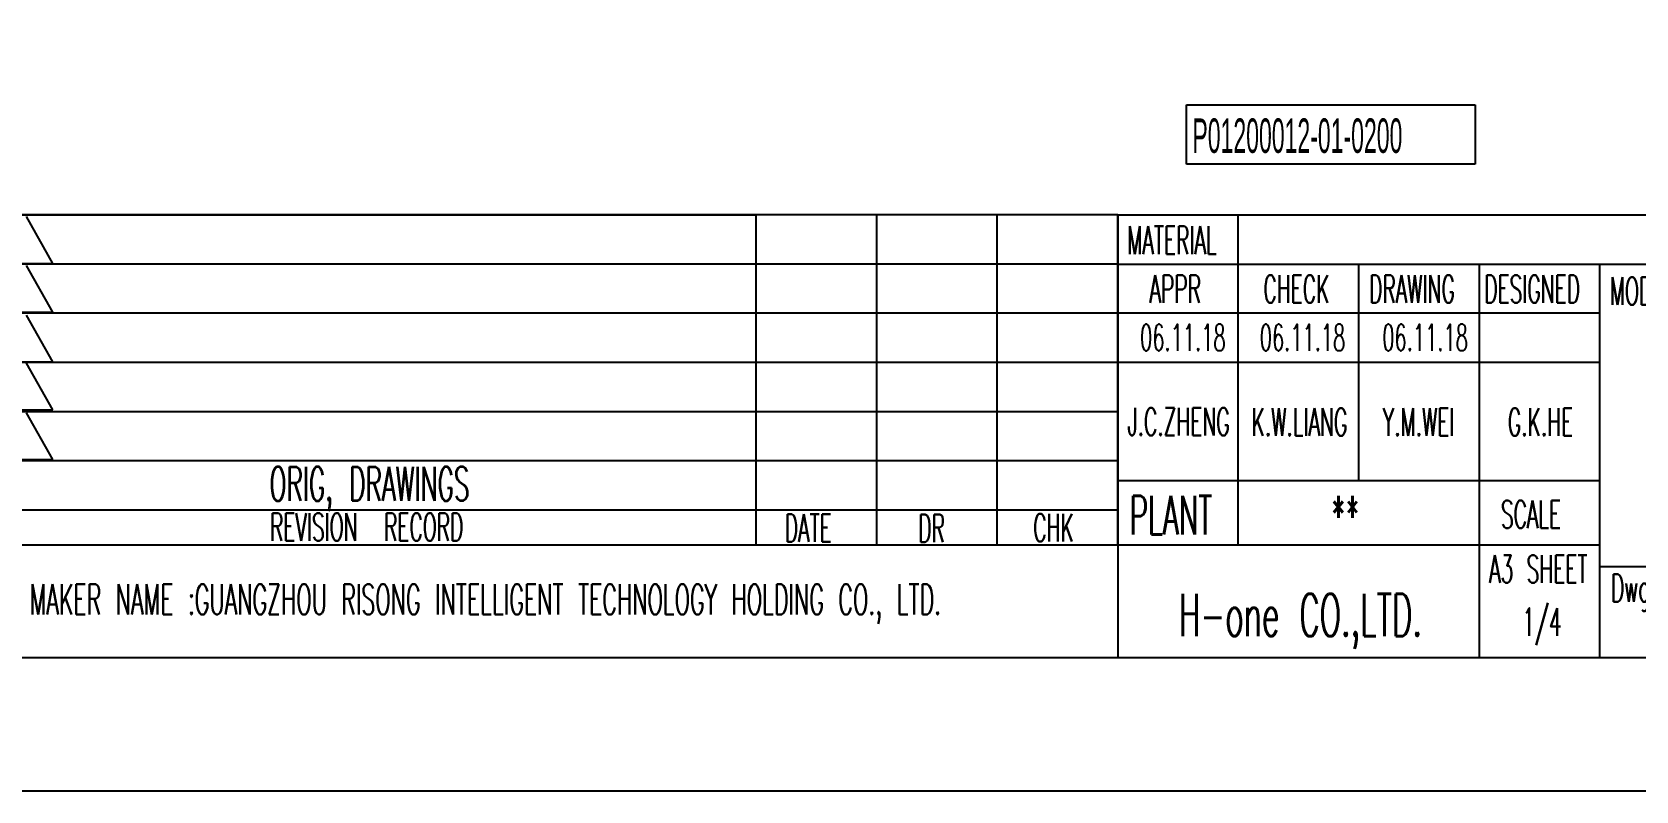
# Model space of a CAD drawing. Header units: millimetres. Extents: x 5606 to 13175, y -3239 to -2051.
# Drawn here: x 6582.6 to 7039, y -3239.2 to -3023.4 of the extents above; entities that cross this region are included whole.
import ezdxf
from ezdxf.enums import TextEntityAlignment as Align

# ---------------------------------------------------------------- set-up
doc = ezdxf.new("R2010")
doc.units = ezdxf.units.MM
doc.layers.add('title_frame', color=7, linetype='Continuous')
doc.layers.add('word_dim', color=253, linetype='Continuous')
doc.styles.add('MX_NOTE_STANDARD', font='txt.shx', dxfattribs={"bigfont": 'bigfont.shx'})

# ---------------------------------------------------------------- blocks, each defined once
blk = doc.blocks.new('A$C404331B6')
at = {"layer": 'title_frame'}
for p, q in [((0, 0), (53.9, 0)), ((79.62, 0), (0, 0)), ((53.9, -23.5), (53.9, 0)), ((62.48, -23.5), (62.48, 0)), ((62.48, -23.5), (62.48, 0)), ((71.05, -23.5), (71.05, 0)), ((71.05, -23.5), (71.05, 0)), ((79.62, 0), (79.62, -31.5)), ((79.62, 0), (167.83, 0)), ((88.2, -23.5), (88.2, 0)), ((3.86, -3.45), (1.98, -0.12)), ((53.9, -3.5), (0, -3.5)), ((79.62, -3.5), (0, -3.5)), ((0.1, -3.45), (3.86, -3.45)), ((3.86, -6.92), (1.98, -3.6)), ((79.62, -3.5), (167.83, -3.5)), ((96.78, -18.9), (96.78, -3.5)), ((105.35, -31.5), (105.35, -3.5)), ((113.92, -31.5), (113.92, -3.5)), ((53.9, -7), (0, -7)), ((79.62, -7), (0, -7)), ((0.1, -6.92), (3.86, -6.92)), ((3.86, -10.45), (1.98, -7.13)), ((113.92, -7), (79.62, -7)), ((53.9, -10.5), (0, -10.5)), ((79.62, -10.5), (0, -10.5)), ((0.1, -10.45), (3.86, -10.45)), ((3.86, -13.87), (1.98, -10.54)), ((113.92, -10.5), (79.62, -10.5)), ((53.9, -14), (0, -14)), ((79.62, -14), (0, -14)), ((0.1, -13.87), (3.86, -13.87)), ((3.86, -17.4), (1.98, -14.07)), ((53.9, -17.5), (0, -17.5)), ((79.62, -17.5), (0, -17.5)), ((0.1, -17.4), (3.86, -17.4)), ((79.62, -18.9), (113.92, -18.9)), ((53.9, -21), (0, -21)), ((79.62, -21), (0, -21)), ((79.62, -23.5), (0, -23.5)), ((113.92, -23.5), (79.62, -23.5)), ((113.92, -25), (167.83, -25)), ((167.83, -31.5), (0, -31.5))]:
    blk.add_line(p, q, dxfattribs=at)
at = {"layer": 'title_frame', "color": 3, "style": 'MX_NOTE_STANDARD', "width": 0.5341}
for s, height, p in [('MATERIAL', 1.973, (80.3, -2.79)), ('APPR', 1.973, (81.89, -6.26)), ('CHECK', 1.973, (89.99, -6.26)), ('DRAWING', 1.973, (97.51, -6.26)), ('DESIGNED', 1.973, (105.7, -6.26)), ('MODEL NAME', 1.973, (114.63, -6.41)), ('ORIG, DRAWINGS', 2.4112, (19.27, -20.34)), ('PLANT', 2.74, (80.46, -22.73)), ('SCALE', 1.973, (106.88, -22.28)), ('REVISION  RECORD', 1.9728, (19.32, -23.18)), ('DATE', 1.973, (55.94, -23.26)), ('DR', 1.973, (65.43, -23.27)), ('CHK', 1.973, (73.61, -23.23)), ('Dwg.No.', 1.973, (114.71, -27.52)), ('MAKER NAME :GUANGZHOU RISONG INTELLIGENT TECHNOLOGY HOLDING CO., LTD.', 2.16, (2.22, -28.43))]:
    blk.add_text(s, height=height, dxfattribs=at).set_placement(p)

msp = doc.modelspace()

# ---------------------------------------------------------------- linework, layer by layer
at = {"layer": 'title_frame'}
for p, q in [((6911.136, -3044.1), (6993.248, -3044.1)), ((6911.136, -3060.902), (6911.136, -3044.1)), ((6993.248, -3044.1), (6993.248, -3060.902)), ((6993.248, -3060.902), (6911.136, -3060.902)), ((6891.549, -3075.343), (6891.549, -3089.343)), ((6891.549, -3169.343), (6891.549, -3075.343)), ((6891.549, -3075.343), (6891.549, -3201.343)), ((7244.349, -3201.343), (7028.749, -3201.343)), ((7244.349, -3201.343), (7028.749, -3201.343))]:
    msp.add_line(p, q, dxfattribs=at)
at = {"layer": 'title_frame', "color": 4}
msp.add_lwpolyline([(7285.649, -2051.193), (5605.649, -2051.193), (5605.649, -3239.193), (7285.649, -3239.193)], close=True, dxfattribs=at)
at = {"layer": 'title_frame'}
msp.add_lwpolyline([(5646.949, -2089.043), (7244.349, -2089.043), (7244.349, -3201.343), (5646.949, -3201.343)], close=True, dxfattribs=at)

# ---------------------------------------------------------------- block references
at = {"layer": 'word_dim', "ltscale": 2, "xscale": 4, "yscale": 4, "zscale": 4}
msp.add_blockref('A$C404331B6', (6573.049, -3075.343), dxfattribs=at)

# ---------------------------------------------------------------- texts
at = {"layer": 'title_frame', "color": 3, "style": 'MX_NOTE_STANDARD', "width": 0.5341}
for s, height, p in [('06.11.18', 7.6, (6897.896, -3114.048)), ('06.11.18', 7.6, (6931.943, -3114.048)), ('06.11.18', 7.6, (6966.814, -3114.048)), ('**', 10.96, (6952.321, -3166.266)), ('A3 SHEET', 7.8912, (6997.268, -3180.049)), ('H-one CO.,LTD.', 12, (6908.973, -3195.146)), ('1/4', 7.8912, (7006.675, -3195.067))]:
    msp.add_text(s, height=height, dxfattribs=at).set_placement(p)
for s, p in [('J.C.ZHENG', (6908.877, -3140.517)), ('K.W.LIANG', (6943.257, -3140.603)), ('Y.M.WEI', (6977.175, -3140.59)), ('G.K.HE', (7011.857, -3140.603))]:
    msp.add_text(s, height=7.8912, dxfattribs=at).set_placement(p, align=Align.BOTTOM_CENTER)
at = {"layer": 'title_frame', "color": 3, "insert": (6912.79, -3047.925), "char_height": 9.8, "width": 16.44281, "attachment_point": 1, "style": 'MX_NOTE_STANDARD'}
msp.add_mtext('{\\f3 of 9 Barcode|b0|i0|c0|p82;\\W0.5;P01200012-01-0200}', dxfattribs=at)

doc.saveas('drawing.dxf')
